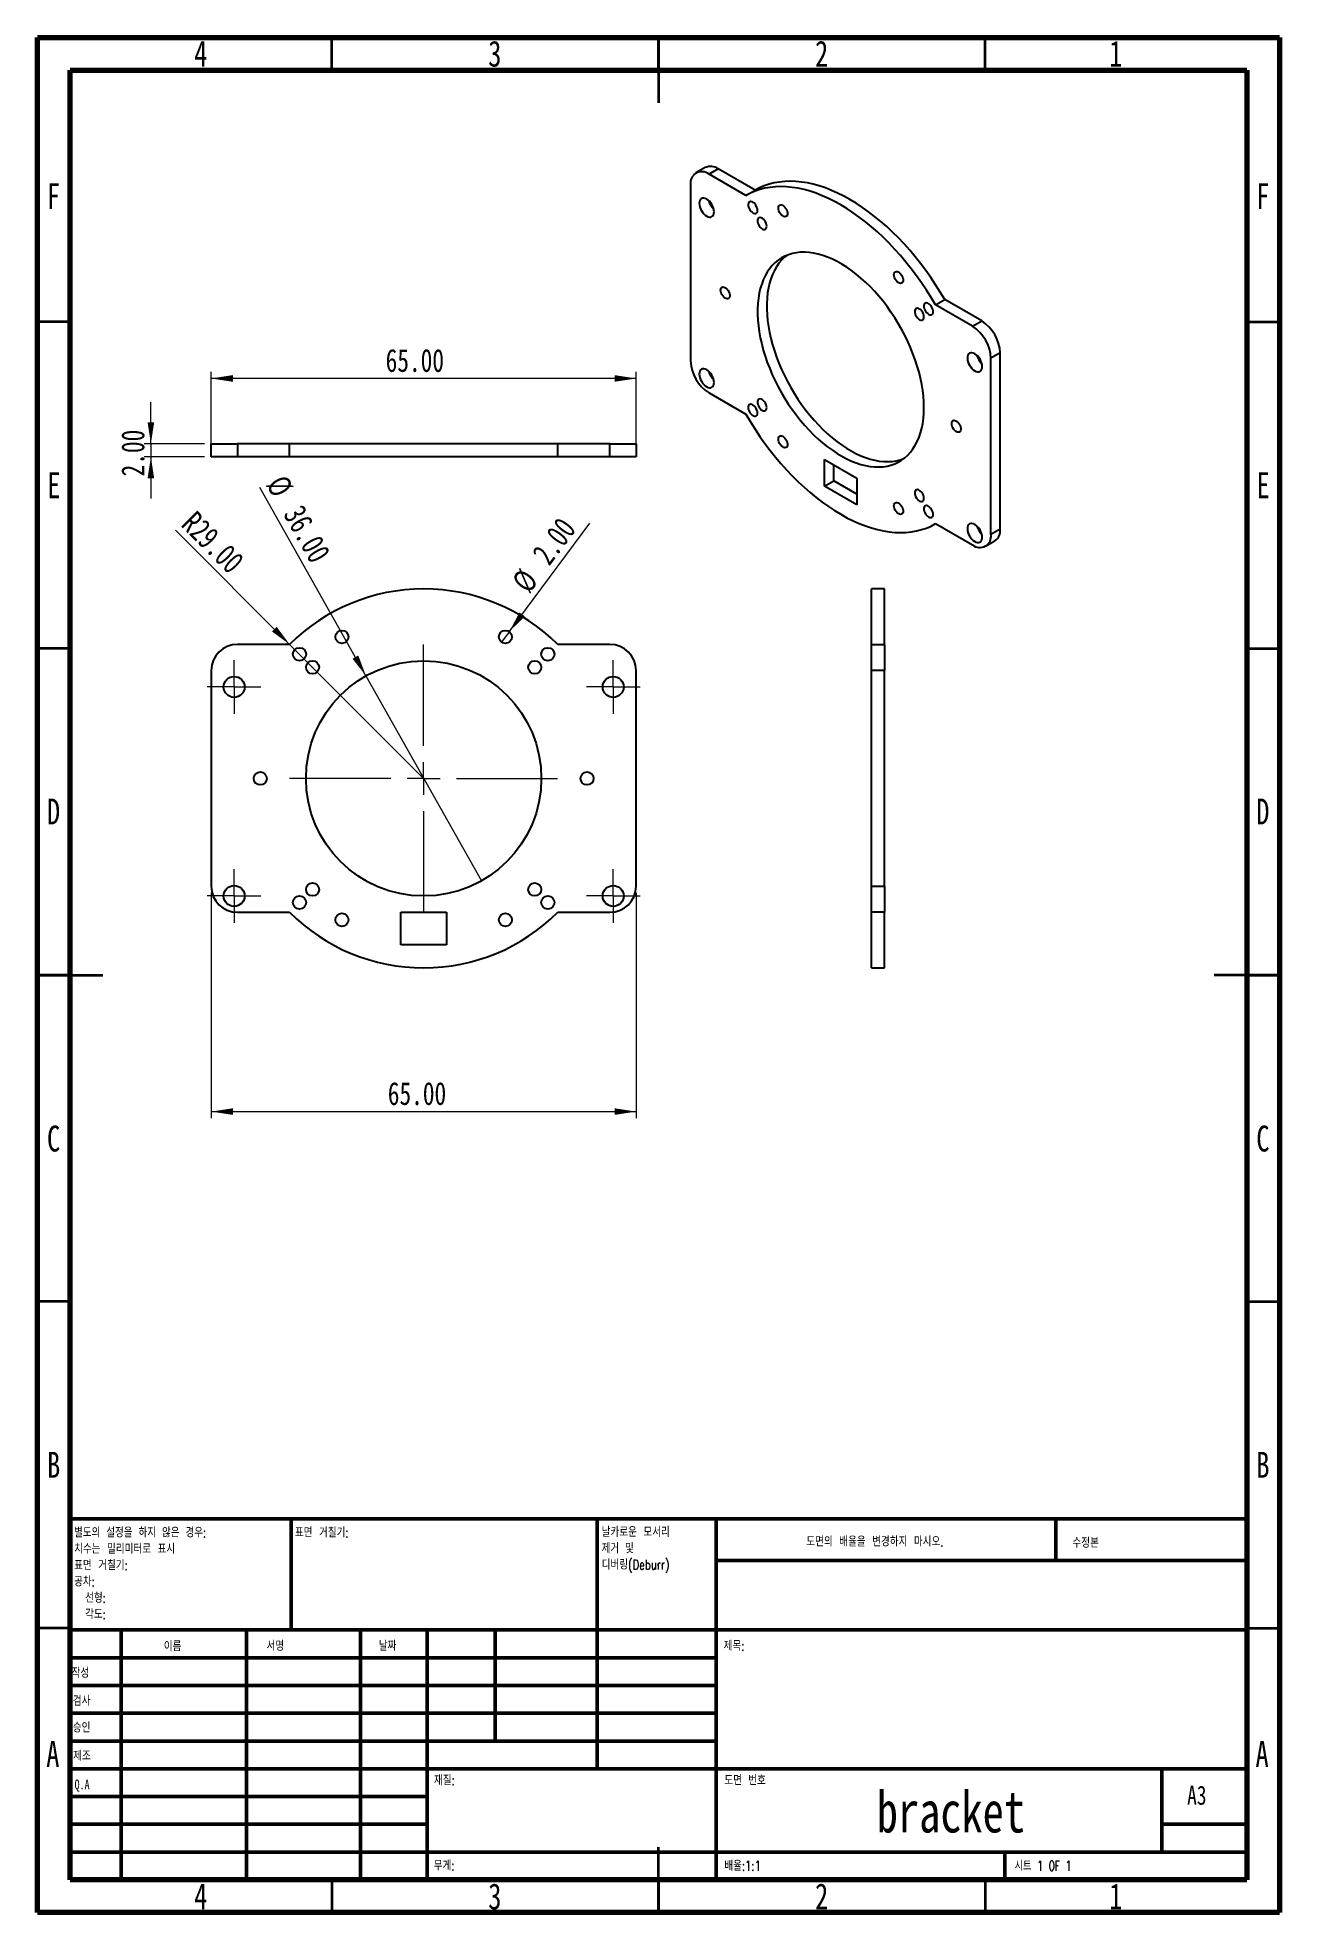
# Model space of a CAD drawing. Header units: millimetres. Extents: x 15 to 205, y 5 to 292.
import ezdxf

# ---------------------------------------------------------------- set-up
doc = ezdxf.new("R2010")
doc.units = ezdxf.units.MM
doc.styles.add('SLDTEXTSTYLE0', font='TXT', dxfattribs={"width": 0.75})
doc.styles.add('SLDTEXTSTYLE1', font='TXT', dxfattribs={"width": 0.75, "bigfont": 'bigfont'})
doc.styles.add('SLDTEXTSTYLE2', font='TXT', dxfattribs={"width": 0.691176, "bigfont": 'bigfont'})
doc.styles.add('SLDTEXTSTYLE3', font='TXT', dxfattribs={"width": 0.6875, "bigfont": 'bigfont'})
doc.styles.add('SLDTEXTSTYLE4', font='TXT', dxfattribs={"width": 0.7, "bigfont": 'bigfont'})
doc.styles.add('SLDTEXTSTYLE5', font='TXT', dxfattribs={"width": 0.666667, "bigfont": 'bigfont'})
doc.dimstyles.new('SLDDIMSTYLE0', dxfattribs={"dimtxt": 3.5, "dimasz": 3.302, "dimexe": 0, "dimexo": 0.0625, "dimgap": 0.875, "dimtad": 1, "dimrnd": 1e-09, "dimzin": 4, "dimdsep": 46, "dimtxsty": 'SLDTEXTSTYLE0', "dimsah": 1, "dimcen": 0.09, "dimadec": 0, "dimazin": 1, "dimtfac": 1, "dimtofl": 0, "dimtmove": 0, "dimatfit": 3, "dimfxl": 0, "dimfrac": 2, "dimtolj": 1, "dimtzin": 12, "dimarcsym": 0})
doc.dimstyles.new('SLDDIMSTYLE1', dxfattribs={"dimtxt": 3.5, "dimasz": 3.302, "dimexe": 0, "dimexo": 0.0625, "dimgap": 0.875, "dimtad": 1, "dimrnd": 1e-09, "dimzin": 4, "dimdsep": 46, "dimtxsty": 'SLDTEXTSTYLE0', "dimsah": 1, "dimcen": 0, "dimadec": 0, "dimazin": 1, "dimtfac": 1, "dimtofl": 0, "dimtmove": 0, "dimatfit": 3, "dimfxl": 0, "dimfrac": 2, "dimtolj": 1, "dimtzin": 12, "dimarcsym": 0})
doc.dimstyles.new('SLDDIMSTYLE2', dxfattribs={"dimtxt": 3.5, "dimasz": 3.302, "dimexe": 0, "dimexo": 0.0625, "dimgap": 0.875, "dimtad": 1, "dimrnd": 1e-09, "dimzin": 4, "dimdsep": 46, "dimtxsty": 'SLDTEXTSTYLE0', "dimblk1": 'NONE', "dimsah": 1, "dimcen": 0, "dimadec": 0, "dimazin": 1, "dimtfac": 1, "dimtmove": 0, "dimatfit": 3, "dimldrblk": 'NONE', "dimfxl": 0, "dimfrac": 2, "dimtolj": 1, "dimtzin": 12, "dimarcsym": 0})
doc.dimstyles.new('SLDDIMSTYLE3', dxfattribs={"dimtxt": 3.5, "dimasz": 3.302, "dimexe": 0, "dimexo": 0.0625, "dimgap": 0.875, "dimtad": 1, "dimrnd": 1e-09, "dimzin": 4, "dimdsep": 46, "dimtxsty": 'SLDTEXTSTYLE0', "dimsah": 1, "dimcen": 0.09, "dimadec": 0, "dimazin": 1, "dimtfac": 1, "dimtmove": 0, "dimatfit": 0, "dimfxl": 0, "dimfrac": 2, "dimtolj": 1, "dimtzin": 12, "dimarcsym": 0})

# ---------------------------------------------------------------- blocks, each defined once
blk = doc.blocks.new('SW_NOTE_0')
at = {"color": 0, "linetype": 'Continuous', "lineweight": 0, "char_height": 1.5, "attachment_point": 1}
for s, insert, style in [('별도의 설정을 하지 않은 경우:', (0, 1.93), 'SLDTEXTSTYLE2'), ('치수는 밀리미터로 표시', (0, -0.57), 'SLDTEXTSTYLE1'), ('표면 거칠기:', (0, -3.07), 'SLDTEXTSTYLE1'), ('공차:', (0, -5.57), 'SLDTEXTSTYLE1'), ('선형:', (1.69, -8.07), 'SLDTEXTSTYLE1'), ('각도:', (1.69, -10.57), 'SLDTEXTSTYLE1')]:
    blk.add_mtext(s, dxfattribs=dict(at, insert=insert, style=style))
blk = doc.blocks.new('SW_NOTE_0_1')
at = {"color": 0, "linetype": 'Continuous', "lineweight": 0, "char_height": 1.5, "attachment_point": 1}
for s, insert, style in [('날카로운 모서리', (0, 1.93), 'SLDTEXTSTYLE1'), ('제거 및', (0, -0.57), 'SLDTEXTSTYLE3'), ('디버링(Deburr)', (0, -3.07), 'SLDTEXTSTYLE1')]:
    blk.add_mtext(s, dxfattribs=dict(at, insert=insert, style=style))
blk = doc.blocks.new('_D')
at = {"color": 7, "linetype": 'Continuous', "lineweight": 0}
for p, q in [((41.57, 161.09), (41.57, 126.59)), ((106.57, 161.09), (106.57, 126.59)), ((41.57, 127.59), (106.57, 127.59))]:
    blk.add_line(p, q, dxfattribs=at)
at = {"color": 7, "linetype": 'Continuous', "lineweight": 18}
for points in [[(41.57, 127.59), (44.88, 127.09), (44.88, 128.1)], [(106.57, 127.59), (103.27, 128.1), (103.27, 127.09)]]:
    blk.add_solid(points, dxfattribs=at)
at = {"color": 7, "linetype": 'Continuous', "lineweight": 18, "insert": (68.59, 132.11), "char_height": 3.5, "attachment_point": 1, "style": 'SLDTEXTSTYLE0'}
blk.add_mtext('65.00', dxfattribs=at)
blk = doc.blocks.new('_D_1')
at = {"color": 7, "linetype": 'Continuous', "lineweight": 0}
for q in [(36.1, 216.57), (74.07, 178.59)]:
    blk.add_line((53.57, 199.1), q, dxfattribs=at)
at = {"color": 7, "linetype": 'Continuous', "lineweight": 18}
blk.add_solid([(53.57, 199.1), (51.59, 201.79), (50.87, 201.08)], dxfattribs=at)
at = {"color": 7, "linetype": 'Continuous', "lineweight": 18, "insert": (39.28, 219.76), "char_height": 3.5, "attachment_point": 1, "rotation": 315, "style": 'SLDTEXTSTYLE0'}
blk.add_mtext('R29.00', dxfattribs=at)
blk = doc.blocks.new('_D_2')
at = {"color": 7, "linetype": 'Continuous', "lineweight": 0}
for q in [(49.02, 223.13), (82.9, 162.91)]:
    blk.add_line((65.25, 194.28), q, dxfattribs=at)
at = {"color": 7, "linetype": 'Continuous', "lineweight": 18}
blk.add_solid([(65.25, 194.28), (64.07, 197.41), (63.19, 196.91)], dxfattribs=at)
at = {"color": 7, "linetype": 'Continuous', "lineweight": 18, "char_height": 3.5, "attachment_point": 1, "rotation": 299.3578, "style": 'SLDTEXTSTYLE0'}
for s, insert in [('%%c', (52.95, 225.34)), ('36.00', (55.58, 220.76))]:
    blk.add_mtext(s, dxfattribs=dict(at, insert=insert))
blk = doc.blocks.new('_None')
blk = doc.blocks.new('_D_3')
at = {"color": 7, "linetype": 'Continuous', "lineweight": 0}
for q in [(99.48, 217.68), (85.98, 199.44)]:
    blk.add_line((87.17, 201.05), q, dxfattribs=at)
at = {"color": 7, "linetype": 'Continuous', "lineweight": 18}
blk.add_solid([(87.17, 201.05), (89.54, 203.4), (88.73, 204)], dxfattribs=at)
at = {"color": 7, "linetype": 'Continuous', "lineweight": 18, "char_height": 3.5, "attachment_point": 1, "rotation": 53.4841, "style": 'SLDTEXTSTYLE0'}
for s, insert in [('2.00', (90.47, 213.09)), ('%%c', (87.37, 208.82))]:
    blk.add_mtext(s, dxfattribs=dict(at, insert=insert))
blk = doc.blocks.new('SW_CENTERMARKSYMBOL_0')
at = {"color": 0, "linetype": 'Continuous', "lineweight": 18}
for p, q in [((0, 5), (0, 20.5)), ((-5, 0), (-20.5, 0)), ((0, 0), (-2.5, 0)), ((0, 0), (0, 2.5)), ((0, 0), (0, -2.5)), ((0, 0), (2.5, 0)), ((5, 0), (20.5, 0)), ((0, -5), (0, -20.5))]:
    blk.add_line(p, q, dxfattribs=at)
blk = doc.blocks.new('SW_CENTERMARKSYMBOL_1')
at = {"color": 0, "linetype": 'Continuous', "lineweight": 18}
for p, q in [((0, 2.5), (0, 4.1)), ((-2.5, 0), (-4.1, 0)), ((0, 0), (-2.5, 0)), ((0, 0), (0, 2.5)), ((0, 0), (0, -2.5)), ((0, 0), (2.5, 0)), ((2.5, 0), (4.1, 0)), ((0, -2.5), (0, -4.1))]:
    blk.add_line(p, q, dxfattribs=at)
blk = doc.blocks.new('SW_CENTERMARKSYMBOL_2')
at = {"color": 0, "linetype": 'Continuous', "lineweight": 18}
for p, q in [((0, 2.5), (0, 4.1)), ((-2.5, 0), (-4.1, 0)), ((0, 0), (-2.5, 0)), ((0, 0), (0, 2.5)), ((0, 0), (0, -2.5)), ((0, 0), (2.5, 0)), ((2.5, 0), (4.1, 0)), ((0, -2.5), (0, -4.1))]:
    blk.add_line(p, q, dxfattribs=at)
blk = doc.blocks.new('SW_CENTERMARKSYMBOL_3')
at = {"color": 0, "linetype": 'Continuous', "lineweight": 18}
for p, q in [((0, 2.5), (0, 4.1)), ((-2.5, 0), (-4.1, 0)), ((0, 0), (-2.5, 0)), ((0, 0), (0, 2.5)), ((0, 0), (0, -2.5)), ((0, 0), (2.5, 0)), ((2.5, 0), (4.1, 0)), ((0, -2.5), (0, -4.1))]:
    blk.add_line(p, q, dxfattribs=at)
blk = doc.blocks.new('SW_CENTERMARKSYMBOL_4')
at = {"color": 0, "linetype": 'Continuous', "lineweight": 18}
for p, q in [((0, 2.5), (0, 4.1)), ((-2.5, 0), (-4.1, 0)), ((0, 0), (-2.5, 0)), ((0, 0), (0, 2.5)), ((0, 0), (0, -2.5)), ((0, 0), (2.5, 0)), ((2.5, 0), (4.1, 0)), ((0, -2.5), (0, -4.1))]:
    blk.add_line(p, q, dxfattribs=at)
blk = doc.blocks.new('_D_4')
at = {"color": 7, "linetype": 'Continuous', "lineweight": 0}
for p, q in [((41.57, 228.81), (41.57, 240.81)), ((106.57, 239.81), (41.57, 239.81)), ((106.57, 228.81), (106.57, 240.81))]:
    blk.add_line(p, q, dxfattribs=at)
at = {"color": 7, "linetype": 'Continuous', "lineweight": 18}
for points in [[(41.57, 239.81), (44.88, 239.3), (44.88, 240.32)], [(106.57, 239.81), (103.27, 240.32), (103.27, 239.3)]]:
    blk.add_solid(points, dxfattribs=at)
at = {"color": 7, "linetype": 'Continuous', "lineweight": 18, "insert": (68.26, 244.32), "char_height": 3.5, "attachment_point": 1, "style": 'SLDTEXTSTYLE0'}
blk.add_mtext('65.00', dxfattribs=at)
blk = doc.blocks.new('_D_5')
at = {"color": 7, "linetype": 'Continuous', "lineweight": 0}
for p, q in [((32.34, 229.81), (32.34, 236.16)), ((40.57, 229.81), (31.34, 229.81)), ((32.34, 229.81), (32.34, 227.81)), ((40.57, 227.81), (31.34, 227.81)), ((32.34, 227.81), (32.34, 221.46))]:
    blk.add_line(p, q, dxfattribs=at)
at = {"color": 7, "linetype": 'Continuous', "lineweight": 18}
for points in [[(32.34, 229.81), (32.85, 233.11), (31.84, 233.11)], [(32.34, 227.81), (31.84, 224.51), (32.85, 224.51)]]:
    blk.add_solid(points, dxfattribs=at)
at = {"color": 7, "linetype": 'Continuous', "lineweight": 18, "insert": (27.83, 224.82), "char_height": 3.5, "attachment_point": 1, "rotation": 90, "style": 'SLDTEXTSTYLE0'}
blk.add_mtext('2.00', dxfattribs=at)

msp = doc.modelspace()

# ---------------------------------------------------------------- linework, layer by layer
at = {"color": 7, "linetype": 'Continuous', "lineweight": 70}
for p, q in [((15, 5), (15, 292)), ((15, 292), (205, 292)), ((205, 292), (205, 5)), ((20, 10), (20, 287)), ((20, 287), (200, 287)), ((200, 287), (200, 10)), ((200, 10), (20, 10)), ((205, 5), (15, 5))]:
    msp.add_line(p, q, dxfattribs=at)
at = {"color": 7, "linetype": 'Continuous', "lineweight": 35}
for p, q in [((60, 287), (60, 292)), ((110, 292), (110, 282)), ((110, 287), (110, 292)), ((160, 287), (160, 292)), ((20, 248.5), (15, 248.5)), ((200, 248.5), (205, 248.5)), ((20, 198.5), (15, 198.5)), ((200, 198.5), (205, 198.5)), ((15, 148.5), (25, 148.5)), ((20, 148.5), (15, 148.5)), ((205, 148.5), (195, 148.5)), ((200, 148.5), (205, 148.5)), ((20, 98.5), (15, 98.5)), ((200, 98.5), (205, 98.5)), ((20, 48.5), (15, 48.5)), ((200, 48.5), (205, 48.5)), ((110, 5), (110, 15)), ((60, 10), (60, 5)), ((110, 10), (110, 5)), ((160, 10), (160, 5))]:
    msp.add_line(p, q, dxfattribs=at)
at = {"color": 7, "linetype": 'Continuous', "lineweight": 25}
for p, q in [((117.141, 272.086), (115.727, 271.269)), ((119.141, 271.888), (117.726, 271.071)), ((123.375, 267.81), (117.726, 271.071)), ((124.789, 268.627), (119.141, 271.888)), ((114.898, 269.438), (114.898, 242.492)), ((123.375, 267.81), (124.789, 268.627)), ((152.383, 251.064), (153.798, 251.881)), ((158.032, 247.803), (152.383, 251.064)), ((159.446, 248.62), (153.798, 251.881)), ((158.032, 247.803), (159.446, 248.62)), ((162.274, 243.721), (160.86, 242.904)), ((160.86, 215.959), (160.86, 242.904)), ((162.274, 216.775), (162.274, 243.721)), ((117.726, 237.593), (123.375, 234.332)), ((41.574, 227.807), (41.574, 229.807)), ((41.574, 229.807), (45.574, 229.807)), ((45.574, 229.807), (45.574, 227.807)), ((53.562, 229.807), (45.574, 229.807)), ((53.562, 227.807), (53.562, 229.807)), ((94.586, 229.807), (53.562, 229.807)), ((94.586, 227.807), (94.586, 229.807)), ((102.574, 229.807), (94.586, 229.807)), ((102.574, 227.807), (102.574, 229.807)), ((102.574, 229.807), (106.574, 229.807)), ((106.574, 229.807), (106.574, 227.807)), ((45.574, 227.807), (41.574, 227.807)), ((53.562, 227.807), (45.574, 227.807)), ((94.586, 227.807), (53.562, 227.807)), ((102.574, 227.807), (94.586, 227.807)), ((106.574, 227.807), (102.574, 227.807)), ((135.404, 227.388), (140.354, 224.53)), ((135.404, 223.305), (135.404, 227.388)), ((135.404, 223.305), (136.818, 224.122)), ((136.818, 224.122), (136.818, 226.571)), ((140.354, 222.081), (136.818, 224.122)), ((140.354, 224.53), (140.354, 220.448)), ((140.354, 220.448), (135.404, 223.305)), ((152.383, 217.586), (158.032, 214.325)), ((160.86, 215.959), (162.274, 216.775)), ((160.031, 214.127), (161.446, 214.944)), ((144.574, 207.594), (142.574, 207.594)), ((142.574, 199.094), (142.574, 207.594)), ((144.574, 199.094), (144.574, 207.594)), ((53.562, 199.094), (45.574, 199.094)), ((102.574, 199.094), (94.586, 199.094)), ((142.574, 199.094), (144.574, 199.094)), ((142.574, 195.094), (142.574, 199.094)), ((144.574, 199.094), (144.574, 195.094)), ((41.574, 195.094), (41.574, 162.094)), ((106.574, 162.094), (106.574, 195.094)), ((144.574, 195.094), (142.574, 195.094)), ((142.574, 162.094), (142.574, 195.094)), ((144.574, 162.094), (144.574, 195.094)), ((142.574, 162.094), (144.574, 162.094)), ((142.574, 158.094), (142.574, 162.094)), ((144.574, 162.094), (144.574, 158.094)), ((45.574, 158.094), (53.562, 158.094)), ((70.574, 158.094), (77.574, 158.094)), ((70.574, 153.094), (70.574, 158.094)), ((77.574, 158.094), (77.574, 153.094)), ((94.586, 158.094), (102.574, 158.094)), ((144.574, 158.094), (142.574, 158.094)), ((142.574, 149.594), (142.574, 158.094)), ((144.574, 149.594), (144.574, 158.094)), ((77.574, 153.094), (70.574, 153.094)), ((142.574, 149.594), (144.574, 149.594))]:
    msp.add_line(p, q, dxfattribs=at)
at = {"color": 7, "linetype": 'Continuous', "lineweight": 50}
for p, q in [((20, 65.25), (200, 65.25)), ((20, 65.25), (20, 10)), ((53.8, 48.25), (53.8, 65.25)), ((100.6, 65.25), (100.6, 27)), ((118.8, 65.25), (118.8, 10)), ((170.8, 58.875), (170.8, 65.25)), ((200, 58.875), (118.8, 58.875)), ((200, 48.25), (20, 48.25)), ((27.8, 48.25), (27.8, 10)), ((46.991, 48.25), (46.991, 10)), ((64.399, 48.25), (64.399, 10)), ((74.6, 10), (74.6, 48.25)), ((85, 31.25), (85, 48.25)), ((118.8, 44), (20, 44)), ((118.8, 39.75), (20, 39.75)), ((118.8, 35.5), (20, 35.5)), ((118.8, 31.25), (20, 31.25)), ((74.6, 27), (20, 27)), ((74.6, 27), (200, 27)), ((187, 14.25), (187, 27)), ((74.6, 22.75), (20, 22.75)), ((74.6, 18.5), (20, 18.5)), ((200, 18.5), (187, 18.5)), ((20, 14.25), (200, 14.25)), ((163, 10), (163, 14.25))]:
    msp.add_line(p, q, dxfattribs=at)
at = {"color": 7, "linetype": 'Continuous', "lineweight": 25, "flags": 128}
for points in [[(153.798, 251.881), (153.112, 253.032), (152.398, 254.163), (151.655, 255.272), (150.886, 256.355), (150.092, 257.411), (149.275, 258.437), (148.437, 259.431), (147.579, 260.392), (146.704, 261.316), (145.812, 262.202), (144.907, 263.049), (143.99, 263.854), (143.063, 264.615), (142.127, 265.331), (141.186, 266.001), (140.241, 266.622), (139.293, 267.194), (138.346, 267.716), (137.4, 268.186), (136.459, 268.603), (135.524, 268.967), (134.597, 269.276), (133.679, 269.53), (132.774, 269.729), (131.883, 269.872), (131.007, 269.958), (130.15, 269.988), (129.311, 269.962), (128.494, 269.879), (127.701, 269.739), (126.932, 269.544), (126.189, 269.293), (125.474, 268.987), (124.789, 268.627)], [(118.504, 265.315), (118.483, 265.582), (118.418, 265.864), (118.314, 266.15), (118.173, 266.43), (118.001, 266.691), (117.806, 266.925), (117.594, 267.122), (117.373, 267.274), (117.152, 267.376), (116.94, 267.425), (116.744, 267.417), (116.573, 267.353), (116.432, 267.237), (116.328, 267.071), (116.263, 266.863), (116.242, 266.621), (116.263, 266.353), (116.328, 266.071), (116.432, 265.785), (116.573, 265.506), (116.744, 265.244), (116.94, 265.011), (117.152, 264.814), (117.373, 264.661), (117.594, 264.559), (117.806, 264.511), (118.001, 264.519), (118.173, 264.582), (118.314, 264.699), (118.418, 264.864), (118.483, 265.072), (118.504, 265.315)], [(152.383, 251.064), (151.698, 252.216), (150.983, 253.347), (150.241, 254.455), (149.472, 255.539), (148.678, 256.594), (147.861, 257.621), (147.023, 258.615), (146.165, 259.575), (145.289, 260.5), (144.398, 261.386), (143.493, 262.232), (142.576, 263.037), (141.648, 263.798), (140.713, 264.515), (139.772, 265.184), (138.826, 265.806), (137.879, 266.378), (136.932, 266.9), (135.986, 267.369), (135.045, 267.787), (134.11, 268.15), (133.182, 268.46), (132.265, 268.714), (131.36, 268.913), (130.469, 269.056), (129.593, 269.142), (128.735, 269.172), (127.897, 269.145), (127.08, 269.062), (126.286, 268.923), (125.517, 268.728), (124.775, 268.477), (124.06, 268.171), (123.375, 267.81)], [(125.151, 265.56), (125.129, 265.776), (125.064, 266.004), (124.959, 266.23), (124.823, 266.439), (124.662, 266.619), (124.488, 266.758), (124.311, 266.847), (124.143, 266.881), (123.993, 266.858), (123.872, 266.779), (123.787, 266.648), (123.742, 266.476), (123.742, 266.271), (123.787, 266.047), (123.872, 265.819), (123.993, 265.599), (124.143, 265.403), (124.311, 265.243), (124.488, 265.128), (124.662, 265.066), (124.823, 265.06), (124.959, 265.112), (125.064, 265.217), (125.129, 265.37), (125.151, 265.56)], [(126.565, 263.111), (126.543, 263.327), (126.478, 263.555), (126.374, 263.78), (126.237, 263.99), (126.077, 264.169), (125.903, 264.308), (125.726, 264.397), (125.557, 264.431), (125.407, 264.408), (125.286, 264.329), (125.201, 264.199), (125.157, 264.026), (125.157, 263.822), (125.201, 263.598), (125.286, 263.369), (125.407, 263.15), (125.557, 262.954), (125.726, 262.793), (125.903, 262.678), (126.077, 262.616), (126.237, 262.611), (126.374, 262.662), (126.478, 262.768), (126.543, 262.92), (126.565, 263.111)], [(128.333, 265.888), (128.355, 266.078), (128.421, 266.23), (128.525, 266.336), (128.661, 266.388), (128.822, 266.382), (128.996, 266.32), (129.173, 266.205), (129.341, 266.044), (129.491, 265.848), (129.612, 265.629), (129.698, 265.4), (129.742, 265.177), (129.742, 264.972), (129.698, 264.799), (129.612, 264.669), (129.491, 264.59), (129.341, 264.567), (129.173, 264.601), (128.996, 264.69), (128.822, 264.829), (128.661, 265.009), (128.525, 265.218), (128.421, 265.444), (128.355, 265.672), (128.333, 265.888)], [(150.607, 235.351), (150.586, 236.209), (150.522, 237.09), (150.417, 237.989), (150.27, 238.904), (150.082, 239.831), (149.853, 240.768), (149.585, 241.712), (149.277, 242.658), (148.932, 243.605), (148.55, 244.549), (148.133, 245.486), (147.681, 246.415), (147.197, 247.331), (146.682, 248.231), (146.138, 249.113), (145.566, 249.974), (144.969, 250.811), (144.349, 251.621), (143.706, 252.401), (143.045, 253.149), (142.366, 253.862), (141.672, 254.538), (140.966, 255.175), (140.25, 255.77), (139.525, 256.322), (138.795, 256.829), (138.062, 257.289), (137.329, 257.7), (136.597, 258.061), (135.87, 258.372), (135.149, 258.63), (134.437, 258.835), (133.737, 258.987), (133.051, 259.085), (132.38, 259.128), (131.728, 259.117), (131.096, 259.051), (130.487, 258.93), (129.902, 258.756), (129.344, 258.529), (128.814, 258.249), (128.315, 257.917), (127.847, 257.535), (127.412, 257.103), (127.012, 256.624), (126.649, 256.098), (126.322, 255.528), (126.034, 254.915), (125.785, 254.262), (125.577, 253.57), (125.409, 252.842), (125.283, 252.08), (125.199, 251.288), (125.156, 250.466), (125.156, 249.619), (125.199, 248.749), (125.283, 247.859), (125.409, 246.952), (125.577, 246.03), (125.785, 245.098), (126.034, 244.157), (126.322, 243.212), (126.649, 242.265), (127.012, 241.319), (127.412, 240.378), (127.847, 239.445), (128.315, 238.522), (128.814, 237.613), (129.344, 236.722), (129.902, 235.85), (130.487, 235.001), (131.096, 234.177), (131.728, 233.382), (132.38, 232.617), (133.051, 231.886), (133.737, 231.192), (134.437, 230.535), (135.149, 229.918), (135.87, 229.345), (136.597, 228.815), (137.329, 228.332), (138.062, 227.896), (138.795, 227.51), (139.525, 227.174), (140.25, 226.889), (140.966, 226.657), (141.672, 226.479), (142.366, 226.354), (143.045, 226.283), (143.706, 226.267), (144.349, 226.306), (144.969, 226.399), (145.566, 226.546), (146.138, 226.747), (146.682, 227.001), (147.197, 227.307), (147.681, 227.664), (148.133, 228.071), (148.55, 228.527), (148.932, 229.03), (149.277, 229.578), (149.585, 230.17), (149.853, 230.803), (150.082, 231.476), (150.27, 232.186), (150.417, 232.931), (150.522, 233.709), (150.586, 234.516), (150.607, 235.351)], [(129.615, 258.647), (129.261, 258.351), (128.826, 257.92), (128.427, 257.44), (128.063, 256.915), (127.736, 256.344), (127.448, 255.732), (127.2, 255.078), (126.991, 254.386), (126.823, 253.658), (126.697, 252.897), (126.613, 252.104), (126.571, 251.283), (126.571, 250.436), (126.613, 249.566), (126.697, 248.675), (126.823, 247.768), (126.991, 246.847), (127.2, 245.914), (127.448, 244.973), (127.736, 244.028), (128.063, 243.081), (128.427, 242.135), (128.826, 241.194), (129.261, 240.261), (129.729, 239.338), (130.229, 238.43), (130.758, 237.538), (131.317, 236.666), (131.901, 235.817), (132.51, 234.993), (133.142, 234.198), (133.794, 233.434), (134.465, 232.703), (135.151, 232.008), (135.852, 231.351), (136.563, 230.735), (137.284, 230.161), (138.011, 229.632), (138.743, 229.148), (139.477, 228.713), (140.21, 228.326), (140.939, 227.99), (141.664, 227.706), (142.38, 227.474), (143.087, 227.295), (143.78, 227.17), (144.459, 227.1), (145.121, 227.084), (145.763, 227.122), (146.384, 227.215), (146.981, 227.363), (147.552, 227.564), (147.558, 227.566)], [(146.011, 255.682), (146.033, 255.873), (146.098, 256.025), (146.202, 256.131), (146.339, 256.182), (146.499, 256.177), (146.673, 256.115), (146.85, 256), (147.019, 255.839), (147.169, 255.643), (147.29, 255.424), (147.375, 255.195), (147.419, 254.972), (147.419, 254.767), (147.375, 254.594), (147.29, 254.464), (147.169, 254.385), (147.019, 254.362), (146.85, 254.396), (146.673, 254.485), (146.499, 254.624), (146.339, 254.804), (146.202, 255.013), (146.098, 255.239), (146.033, 255.467), (146.011, 255.682)], [(119.494, 253.312), (119.516, 253.502), (119.582, 253.654), (119.686, 253.76), (119.822, 253.811), (119.983, 253.806), (120.157, 253.744), (120.334, 253.629), (120.502, 253.468), (120.652, 253.272), (120.773, 253.053), (120.859, 252.824), (120.903, 252.601), (120.903, 252.396), (120.859, 252.223), (120.773, 252.093), (120.652, 252.014), (120.502, 251.991), (120.334, 252.025), (120.157, 252.114), (119.983, 252.253), (119.822, 252.433), (119.686, 252.642), (119.582, 252.868), (119.516, 253.096), (119.494, 253.312)], [(150.607, 249.232), (150.585, 249.448), (150.519, 249.676), (150.415, 249.901), (150.279, 250.111), (150.118, 250.29), (149.944, 250.429), (149.767, 250.518), (149.599, 250.553), (149.449, 250.529), (149.328, 250.45), (149.242, 250.32), (149.198, 250.147), (149.198, 249.943), (149.242, 249.719), (149.328, 249.49), (149.449, 249.271), (149.599, 249.075), (149.767, 248.914), (149.944, 248.799), (150.118, 248.737), (150.279, 248.732), (150.415, 248.783), (150.519, 248.889), (150.585, 249.041), (150.607, 249.232)], [(152.021, 250.048), (151.999, 250.264), (151.934, 250.492), (151.829, 250.718), (151.693, 250.927), (151.533, 251.107), (151.358, 251.246), (151.182, 251.335), (151.013, 251.369), (150.863, 251.346), (150.742, 251.267), (150.657, 251.137), (150.612, 250.964), (150.612, 250.759), (150.657, 250.536), (150.742, 250.307), (150.863, 250.088), (151.013, 249.892), (151.182, 249.731), (151.358, 249.616), (151.533, 249.554), (151.693, 249.548), (151.829, 249.6), (151.934, 249.706), (151.999, 249.858), (152.021, 250.048)], [(118.504, 239.185), (118.483, 239.453), (118.418, 239.735), (118.314, 240.021), (118.173, 240.3), (118.001, 240.562), (117.806, 240.795), (117.594, 240.992), (117.373, 241.145), (117.152, 241.247), (116.94, 241.295), (116.744, 241.288), (116.573, 241.224), (116.432, 241.107), (116.328, 240.942), (116.263, 240.734), (116.242, 240.492), (116.263, 240.224), (116.328, 239.942), (116.432, 239.656), (116.573, 239.376), (116.744, 239.115), (116.94, 238.881), (117.152, 238.684), (117.373, 238.532), (117.594, 238.43), (117.806, 238.381), (118.001, 238.389), (118.173, 238.453), (118.314, 238.569), (118.418, 238.735), (118.483, 238.943), (118.504, 239.185)], [(159.516, 241.639), (159.495, 241.906), (159.43, 242.188), (159.326, 242.475), (159.185, 242.754), (159.014, 243.015), (158.818, 243.249), (158.606, 243.446), (158.385, 243.598), (158.164, 243.701), (157.952, 243.749), (157.757, 243.741), (157.585, 243.677), (157.444, 243.561), (157.34, 243.395), (157.275, 243.187), (157.254, 242.945), (157.275, 242.678), (157.34, 242.395), (157.444, 242.109), (157.585, 241.83), (157.757, 241.568), (157.952, 241.335), (158.164, 241.138), (158.385, 240.985), (158.606, 240.883), (158.818, 240.835), (159.014, 240.843), (159.185, 240.906), (159.326, 241.023), (159.43, 241.188), (159.495, 241.396), (159.516, 241.639)], [(125.151, 234.532), (125.129, 234.747), (125.064, 234.975), (124.959, 235.201), (124.823, 235.41), (124.662, 235.59), (124.488, 235.729), (124.311, 235.818), (124.143, 235.852), (123.993, 235.829), (123.872, 235.75), (123.787, 235.62), (123.742, 235.447), (123.742, 235.242), (123.787, 235.019), (123.872, 234.79), (123.993, 234.571), (124.143, 234.375), (124.311, 234.214), (124.488, 234.099), (124.662, 234.037), (124.823, 234.032), (124.959, 234.083), (125.064, 234.189), (125.129, 234.341), (125.151, 234.532)], [(126.565, 235.348), (126.543, 235.564), (126.478, 235.792), (126.374, 236.018), (126.237, 236.227), (126.077, 236.407), (125.903, 236.546), (125.726, 236.635), (125.557, 236.669), (125.407, 236.646), (125.286, 236.567), (125.201, 236.437), (125.157, 236.264), (125.157, 236.059), (125.201, 235.835), (125.286, 235.607), (125.407, 235.388), (125.557, 235.191), (125.726, 235.031), (125.903, 234.916), (126.077, 234.854), (126.237, 234.848), (126.374, 234.9), (126.478, 235.005), (126.543, 235.158), (126.565, 235.348)], [(123.375, 234.332), (124.06, 233.181), (124.775, 232.05), (125.517, 230.941), (126.286, 229.858), (127.08, 228.802), (127.897, 227.776), (128.735, 226.781), (129.593, 225.821), (130.469, 224.897), (131.36, 224.01), (132.265, 223.164), (133.182, 222.359), (134.11, 221.598), (135.045, 220.882), (135.986, 220.212), (136.932, 219.591), (137.879, 219.019), (138.826, 218.497), (139.772, 218.027), (140.713, 217.61), (141.648, 217.246), (142.576, 216.937), (143.493, 216.682), (144.398, 216.484), (145.289, 216.341), (146.165, 216.254), (147.023, 216.224), (147.861, 216.251), (148.678, 216.334), (149.472, 216.473), (150.241, 216.669), (150.983, 216.92), (151.698, 217.226), (152.383, 217.586)], [(154.85, 232.901), (154.872, 233.092), (154.937, 233.244), (155.041, 233.35), (155.178, 233.401), (155.338, 233.396), (155.512, 233.334), (155.689, 233.219), (155.858, 233.058), (156.007, 232.862), (156.129, 232.643), (156.214, 232.414), (156.258, 232.19), (156.258, 231.986), (156.214, 231.813), (156.129, 231.683), (156.007, 231.604), (155.858, 231.58), (155.689, 231.615), (155.512, 231.704), (155.338, 231.843), (155.178, 232.022), (155.041, 232.232), (154.937, 232.457), (154.872, 232.685), (154.85, 232.901)], [(128.333, 230.53), (128.355, 230.721), (128.421, 230.873), (128.525, 230.979), (128.661, 231.03), (128.822, 231.025), (128.996, 230.963), (129.173, 230.848), (129.341, 230.687), (129.491, 230.491), (129.612, 230.272), (129.698, 230.043), (129.742, 229.819), (129.742, 229.615), (129.698, 229.442), (129.612, 229.312), (129.491, 229.233), (129.341, 229.209), (129.173, 229.244), (128.996, 229.333), (128.822, 229.472), (128.661, 229.651), (128.525, 229.861), (128.421, 230.086), (128.355, 230.314), (128.333, 230.53)], [(150.607, 221.469), (150.585, 221.685), (150.519, 221.913), (150.415, 222.139), (150.279, 222.348), (150.118, 222.528), (149.944, 222.667), (149.767, 222.756), (149.599, 222.79), (149.449, 222.767), (149.328, 222.688), (149.242, 222.558), (149.198, 222.385), (149.198, 222.18), (149.242, 221.956), (149.328, 221.728), (149.449, 221.509), (149.599, 221.313), (149.767, 221.152), (149.944, 221.037), (150.118, 220.975), (150.279, 220.969), (150.415, 221.021), (150.519, 221.126), (150.585, 221.279), (150.607, 221.469)], [(146.011, 220.325), (146.033, 220.515), (146.098, 220.668), (146.202, 220.774), (146.339, 220.825), (146.499, 220.82), (146.673, 220.758), (146.85, 220.643), (147.019, 220.482), (147.169, 220.286), (147.29, 220.067), (147.375, 219.838), (147.419, 219.614), (147.419, 219.41), (147.375, 219.237), (147.29, 219.107), (147.169, 219.028), (147.019, 219.004), (146.85, 219.038), (146.673, 219.128), (146.499, 219.267), (146.339, 219.446), (146.202, 219.656), (146.098, 219.881), (146.033, 220.109), (146.011, 220.325)], [(152.021, 219.02), (151.999, 219.236), (151.934, 219.464), (151.829, 219.689), (151.693, 219.899), (151.533, 220.078), (151.358, 220.217), (151.182, 220.307), (151.013, 220.341), (150.863, 220.317), (150.742, 220.238), (150.657, 220.108), (150.612, 219.935), (150.612, 219.731), (150.657, 219.507), (150.742, 219.278), (150.863, 219.059), (151.013, 218.863), (151.182, 218.702), (151.358, 218.587), (151.533, 218.525), (151.693, 218.52), (151.829, 218.572), (151.934, 218.677), (151.999, 218.83), (152.021, 219.02)], [(159.516, 215.509), (159.495, 215.777), (159.43, 216.059), (159.326, 216.345), (159.185, 216.625), (159.014, 216.886), (158.818, 217.12), (158.606, 217.316), (158.385, 217.469), (158.164, 217.571), (157.952, 217.62), (157.757, 217.612), (157.585, 217.548), (157.444, 217.431), (157.34, 217.266), (157.275, 217.058), (157.254, 216.816), (157.275, 216.548), (157.34, 216.266), (157.444, 215.98), (157.585, 215.701), (157.757, 215.439), (157.952, 215.205), (158.164, 215.009), (158.385, 214.856), (158.606, 214.754), (158.818, 214.706), (159.014, 214.713), (159.185, 214.777), (159.326, 214.894), (159.43, 215.059), (159.495, 215.267), (159.516, 215.509)]]:
    msp.add_lwpolyline(points, dxfattribs=at)
at = {"color": 7, "linetype": 'Continuous', "lineweight": 25}
for centre, radius in [((61.574, 200.245), 1), ((86.574, 200.245), 1), ((55.074, 197.594), 1), ((93.074, 197.594), 1), ((57.074, 195.594), 1), ((74.074, 178.594), 18), ((91.074, 195.594), 1), ((45.074, 192.594), 1.6), ((103.074, 192.594), 1.6), ((49.074, 178.594), 1), ((99.074, 178.594), 1), ((45.074, 160.594), 1.6), ((57.074, 161.594), 1), ((91.074, 161.594), 1), ((103.074, 160.594), 1.6), ((55.074, 159.594), 1), ((61.574, 156.944), 1), ((86.574, 156.944), 1), ((93.074, 159.594), 1)]:
    msp.add_circle(centre, radius, dxfattribs=at)
for centre, radius, start, end in [((116.622, 269.717), 1.747, 50.79671, 189.21404), ((117.968, 270.241), 2.021, 54.53278, 114.15676), ((120.253, 267.631), 2.619, 193.38886, 226.60577), ((154.719, 242.625), 6.147, 2.60548, 57.39452), ((156.133, 243.441), 6.147, 2.60548, 57.39452), ((121.039, 242.771), 6.147, 182.60548, 237.39452), ((161.266, 243.955), 2.619, 193.38886, 226.60577), ((120.253, 241.501), 2.619, 193.38886, 226.60577), ((159.136, 215.679), 1.747, 230.79671, 9.21404), ((161.266, 217.825), 2.619, 193.38886, 226.60577), ((160.378, 216.53), 1.912, 303.93673, 7.37545), ((74.074, 178.594), 29, 44.98297, 135.01703), ((45.574, 195.094), 4, 90, 180), ((102.574, 195.094), 4, 0, 90), ((45.574, 162.094), 4, 180, 270), ((102.574, 162.094), 4, 270, 0), ((74.074, 178.594), 29, 224.98297, 315.01703)]:
    msp.add_arc(centre, radius, start, end, dxfattribs=at)

# ---------------------------------------------------------------- block references
at = {"color": 7, "linetype": 'Continuous', "lineweight": 0}
for name, p in [('SW_CENTERMARKSYMBOL_0', (74.074, 178.594)), ('SW_CENTERMARKSYMBOL_1', (45.074, 192.594)), ('SW_CENTERMARKSYMBOL_4', (103.074, 192.594)), ('SW_CENTERMARKSYMBOL_2', (45.074, 160.594)), ('SW_CENTERMARKSYMBOL_3', (103.074, 160.594)), ('SW_NOTE_0', (20.594, 61.987)), ('SW_NOTE_0_1', (101.309, 62.069))]:
    msp.add_blockref(name, p, dxfattribs=at)

# ---------------------------------------------------------------- texts
for s, insert, char_height, attachment_point, style in [('4', (39.96, 291.508), 3.969, 2, 'SLDTEXTSTYLE0'), ('3', (84.96, 291.508), 3.969, 2, 'SLDTEXTSTYLE0'), ('2', (134.96, 291.508), 3.969, 2, 'SLDTEXTSTYLE0'), ('1', (179.96, 291.508), 3.969, 2, 'SLDTEXTSTYLE0'), ('F', (17.458, 269.703), 3.969, 2, 'SLDTEXTSTYLE0'), ('F', (202.458, 269.703), 3.969, 2, 'SLDTEXTSTYLE0'), ('E', (17.508, 225.453), 3.969, 2, 'SLDTEXTSTYLE0'), ('E', (202.508, 225.453), 3.969, 2, 'SLDTEXTSTYLE0'), ('D', (17.453, 175.508), 3.969, 2, 'SLDTEXTSTYLE0'), ('D', (202.453, 175.508), 3.969, 2, 'SLDTEXTSTYLE0'), ('C', (17.459, 125.453), 3.969, 2, 'SLDTEXTSTYLE0'), ('C', (202.459, 125.453), 3.969, 2, 'SLDTEXTSTYLE0'), ('B', (17.471, 75.508), 3.969, 2, 'SLDTEXTSTYLE0'), ('B', (202.471, 75.508), 3.969, 2, 'SLDTEXTSTYLE0'), ('표면 거칠기:', (54.371, 63.919), 1.5, 1, 'SLDTEXTSTYLE1'), ('도면의 배율을 변경하지 마시오.', (132.615, 62.533), 1.5, 1, 'SLDTEXTSTYLE1'), ('수정본', (173.328, 62.335), 1.5, 1, 'SLDTEXTSTYLE1'), ('이름', (34.322, 46.501), 1.5, 1, 'SLDTEXTSTYLE1'), ('서명', (50.034, 46.562), 1.5, 1, 'SLDTEXTSTYLE1'), ('날짜', (67.215, 46.576), 1.5, 1, 'SLDTEXTSTYLE1'), ('제목:', (119.956, 46.576), 1.5, 1, 'SLDTEXTSTYLE1'), ('작성', (20.212, 42.43), 1.5, 1, 'SLDTEXTSTYLE1'), ('검사', (20.41, 38.154), 1.5, 1, 'SLDTEXTSTYLE1'), ('승인', (20.402, 34.064), 1.5, 1, 'SLDTEXTSTYLE1'), ('A', (17.34, 31.258), 3.969, 2, 'SLDTEXTSTYLE0'), ('제조', (20.455, 29.734), 1.5, 1, 'SLDTEXTSTYLE1'), ('A', (202.34, 31.258), 3.969, 2, 'SLDTEXTSTYLE0'), ('재질:', (75.646, 25.986), 1.5, 1, 'SLDTEXTSTYLE1'), ('도면 번호', (120.074, 25.986), 1.5, 1, 'SLDTEXTSTYLE4'), ('Q.A', (20.669, 25.35), 1.5, 1, 'SLDTEXTSTYLE0'), ('bracket', (154.727, 23.607), 6.35, 2, 'SLDTEXTSTYLE0'), ('A3', (190.871, 24.406), 2.9104, 1, 'SLDTEXTSTYLE0'), ('무게:', (75.618, 12.949), 1.4986, 1, 'SLDTEXTSTYLE1'), ('배율:1:1', (120.074, 12.9), 1.5, 1, 'SLDTEXTSTYLE1'), ('시트 1 OF 1', (164.478, 12.9), 1.5, 1, 'SLDTEXTSTYLE5'), ('4', (39.96, 9.453), 3.969, 2, 'SLDTEXTSTYLE0'), ('3', (84.96, 9.453), 3.969, 2, 'SLDTEXTSTYLE0'), ('2', (134.96, 9.453), 3.969, 2, 'SLDTEXTSTYLE0'), ('1', (179.96, 9.453), 3.969, 2, 'SLDTEXTSTYLE0')]:
    msp.add_mtext(s, dxfattribs=dict(at, insert=insert, char_height=char_height, attachment_point=attachment_point, style=style))

# ---------------------------------------------------------------- dimensions: what is measured, and where the dimension line sits
at = {"color": 7, "linetype": 'Continuous', "lineweight": 18}
for base, p1, p2, picture, middle in [((41.574, 239.807), (106.574, 227.807), (41.574, 227.807), '_D_4', (74.074, 239.807)), ((106.574, 127.594), (41.574, 162.094), (106.574, 162.094), '_D', (74.407, 127.594))]:
    dim = msp.add_linear_dim(base=base, p1=p1, p2=p2, dimstyle='SLDDIMSTYLE0', dxfattribs=at)
    dim.commit()
    dim.dimension.update_dxf_attribs({"geometry": picture, "text_midpoint": middle, "dimtype": 160})
dim = msp.add_linear_dim(base=(32.343, 227.807), p1=(41.574, 229.807), p2=(41.574, 227.807), angle=90, dimstyle='SLDDIMSTYLE3', dxfattribs=at)
dim.commit()
dim.dimension.update_dxf_attribs({"geometry": '_D_5', "text_midpoint": (32.343, 229.343), "dimtype": 160})
for p1, p2, picture, middle in [((82.899, 162.906), (65.249, 194.283), '_D_2', (53.124, 215.838)), ((85.979, 199.441), (87.169, 201.049), '_D_3', (95.374, 212.13))]:
    dim = msp.add_diameter_dim_2p(p1=p1, p2=p2, dimstyle='SLDDIMSTYLE2', dxfattribs=at)
    dim.commit()
    dim.dimension.update_dxf_attribs({"geometry": picture, "text_midpoint": middle, "dimtype": 163})
dim = msp.add_radius_dim(center=(74.074, 178.594), mpoint=(53.568, 199.101), dimstyle='SLDDIMSTYLE1', dxfattribs=at)
dim.commit()
dim.dimension.update_dxf_attribs({"geometry": '_D_1', "text_midpoint": (41.153, 211.516), "dimtype": 164})

doc.saveas('drawing.dxf')
